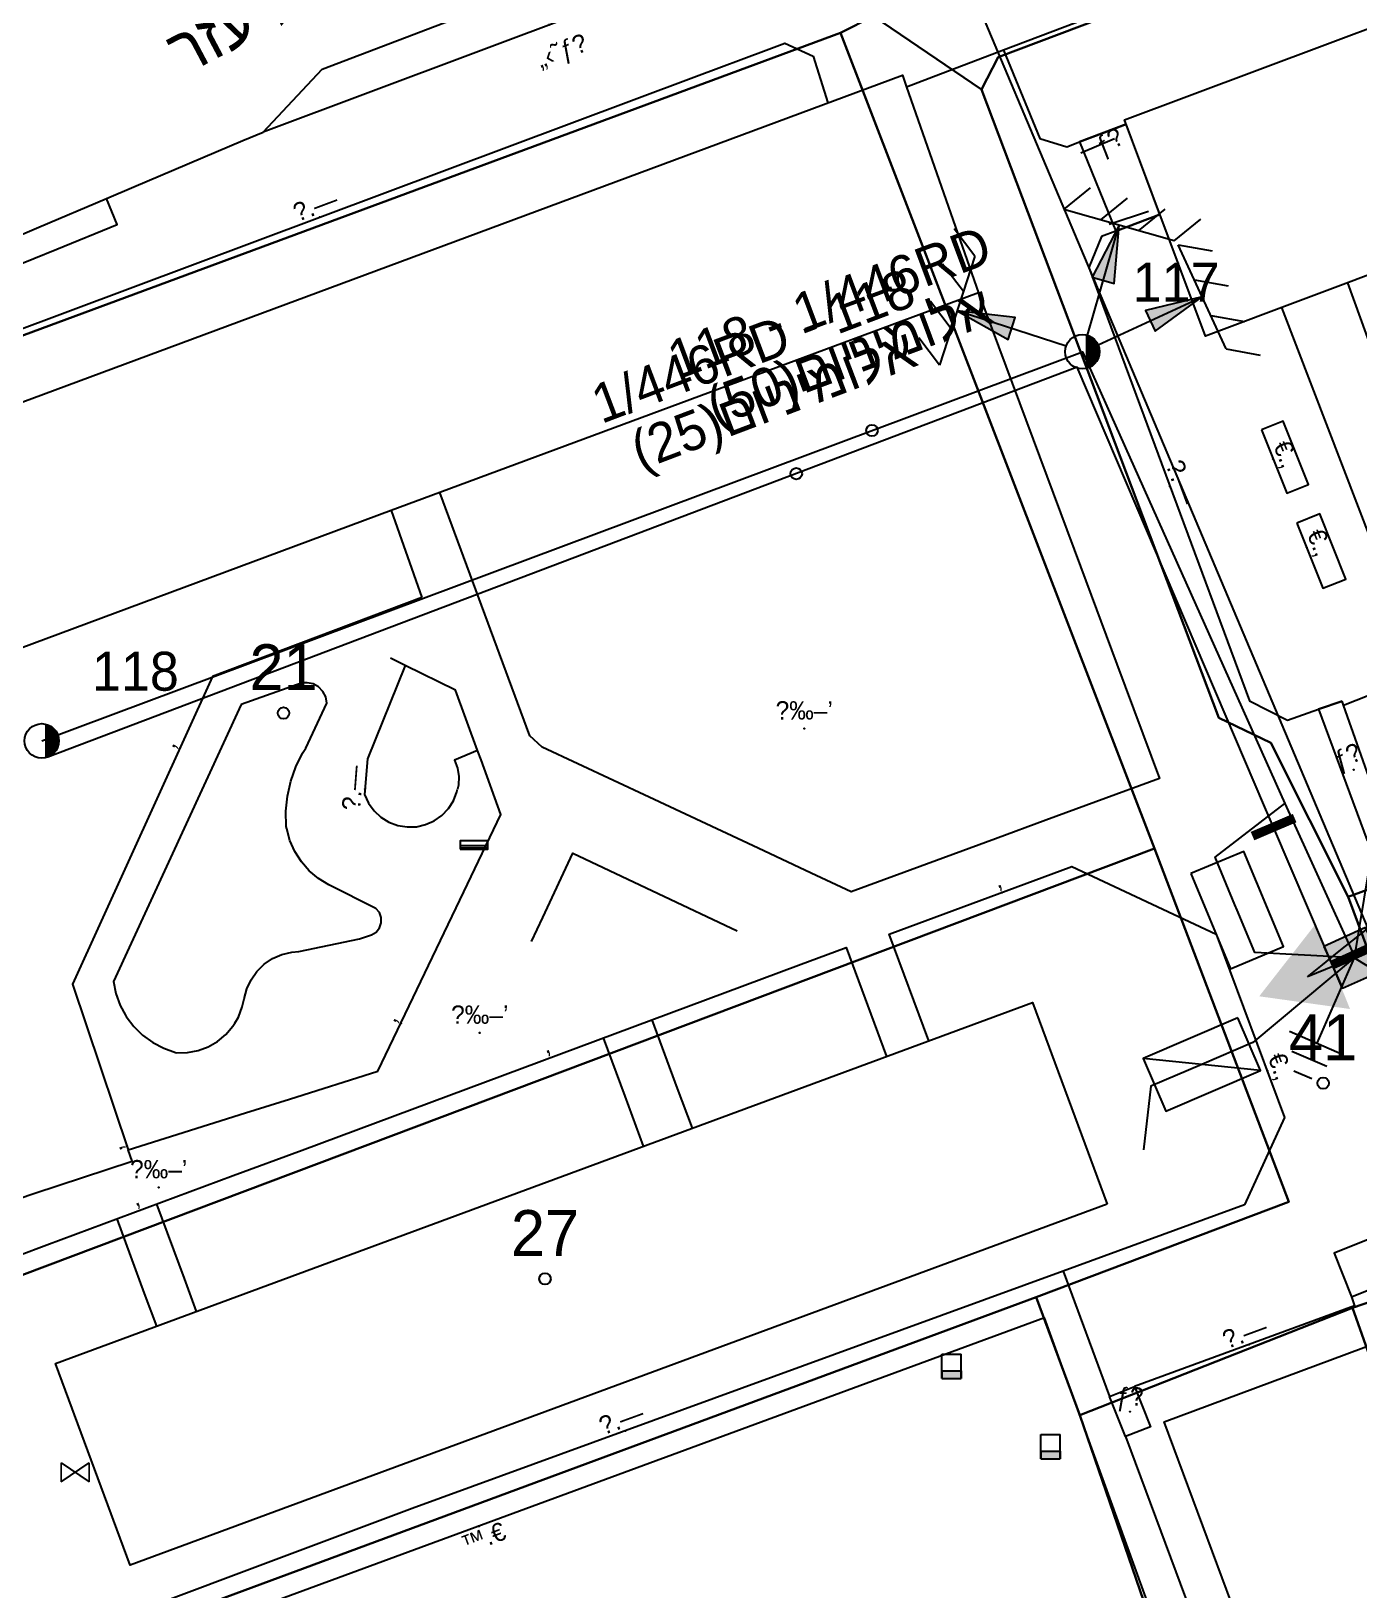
# Model space of a CAD drawing. Header units: metres. Extents: x 218299 to 220222, y 572714 to 574340.
# Drawn here: x 219774.3 to 219832.2, y 573907.8 to 573975.7 of the extents above; entities that cross this region are included whole.
import ezdxf
from ezdxf.enums import TextEntityAlignment as Align

# ---------------------------------------------------------------- set-up
doc = ezdxf.new("R2010")
doc.units = ezdxf.units.M
doc.header["$MEASUREMENT"] = 0
for name, color, linetype in [('1602', 44, 'Continuous'), ('1603', 44, 'Continuous'), ('6011', 10, 'Continuous'), ('6021', 110, 'Continuous'), ('6031', 254, 'Continuous'), ('6201', 7, 'Continuous'), ('6311', 7, 'Continuous'), ('6370', 7, 'Continuous'), ('6501', 7, 'Continuous'), ('6503', 7, 'Continuous'), ('6512', 7, 'Continuous'), ('6515', 7, 'Continuous'), ('65231', 1, 'Continuous'), ('6543', 7, 'Continuous'), ('6561', 7, 'Continuous'), ('6593', 7, 'Continuous'), ('6901', 3, 'Continuous'), ('A_POINTS', 2, 'Continuous'), ('I_OTHER', 7, 'Continuous'), ('M2200', 253, 'Continuous'), ('M2401', 7, 'Continuous'), ('M2404', 7, 'Continuous'), ('M2407', 253, 'Continuous'), ('M2408', 253, 'Continuous'), ('M2412', 253, 'Continuous'), ('M2601', 253, 'Continuous'), ('M2602', 253, 'Continuous'), ('M2605', 253, 'Continuous'), ('M2804', 253, 'Continuous'), ('M4609', 253, 'Continuous'), ('M5202', 253, 'Continuous'), ('M5235', 253, 'Continuous')]:
    doc.layers.add(name, color=color, linetype=linetype)
doc.styles.add('HEBTXT', font='HEBTXT')
doc.styles.add('MAVAT_HEBTXT', font='HEBTXT')

# ---------------------------------------------------------------- blocks, each defined once
blk = doc.blocks.new('6901')
at = {"layer": 'A_POINTS'}
blk.add_circle((0, 0), 0.25, dxfattribs=at)
at = {"color": 0, "style": 'HEBTXT', "flags": 1}
blk.add_attdef('CODE', (-2.918, 6.399), '', height=1.7, dxfattribs=at)
at = {"color": 0, "style": 'HEBTXT'}
for tag, p in [('PATH', (0.169, 4.708)), ('HTCH', (0.169, 2.708))]:
    blk.add_attdef(tag, text='', height=1.7, dxfattribs=at).set_placement(p, align=Align.MIDDLE_CENTER)
blk = doc.blocks.new('6515')
at = {"color": 0, "const_width": 0.4}
blk.add_lwpolyline([(0, 1), (0, -1)], dxfattribs=at)
at = {"color": 0, "style": 'HEBTXT', "flags": 1}
for tag, p in [('POLE_NUM', (0.583, 1.177)), ('POLE_TYPE', (0.591, -1.226))]:
    blk.add_attdef(tag, p, '', height=1.7, dxfattribs=at)
blk = doc.blocks.new('6201')
at = {"color": 0}
blk.add_solid([(-2, 1), (2, 1), (0, 4.464)], dxfattribs=at)
at = {"color": 0, "style": 'HEBTXT'}
for tag, p, height in [('TRN_NAME', (2.777, 4.893), 3), ('POWER', (2.777, 1.493), 2)]:
    blk.add_attdef(tag, p, '', height=height, dxfattribs=at)
blk = doc.blocks.new('6503')
at = {"color": 0}
blk.add_line((-2.25, 1.25), (2.25, -1.25), dxfattribs=at)
blk.add_lwpolyline([(-2.25, -1.25), (2.25, -1.25), (2.25, 1.25), (-2.25, 1.25)], close=True, dxfattribs=at)
at = {"color": 0, "style": 'HEBTXT', "flags": 1}
blk.add_attdef('FUSE_SIZE', text='', height=1.5, dxfattribs=at).set_placement((0, 2.782), align=Align.MIDDLE_CENTER)
for tag, p in [('POLE_NUM', (-6.276, -3.363)), ('POLE_TYPE', (-6.276, -5.796))]:
    blk.add_attdef(tag, p, '', height=1.7, dxfattribs=at)
blk = doc.blocks.new('6501')
at = {"color": 0}
blk.add_lwpolyline([(-2.25, -1.25), (2.25, -1.25), (2.25, 1.25), (-2.25, 1.25)], close=True, dxfattribs=at)
at = {"color": 0, "style": 'HEBTXT', "flags": 1}
blk.add_attdef('FUSE_SIZE', text='', height=1.5, dxfattribs=at).set_placement((0, 2.714), align=Align.MIDDLE_CENTER)
for tag, p in [('POLE_NUM', (-6.276, -3.759)), ('POLE_TYPE', (-6.276, -6.491))]:
    blk.add_attdef(tag, p, '', height=1.7, dxfattribs=at)
blk = doc.blocks.new('6593')
at = {"color": 0, "const_width": 0.4}
blk.add_lwpolyline([(0, 1), (0, -1)], dxfattribs=at)
at = {"color": 0, "style": 'HEBTXT', "flags": 1}
for tag, p in [('POLE_NUM', (0.583, 1.177)), ('POLE_TYPE', (0.591, -1.226))]:
    blk.add_attdef(tag, p, '', height=1.7, dxfattribs=at)
blk = doc.blocks.new('6311')
at = {"color": 0}
for p, q in [((0.188, -0.726), (0.188, 0.726)), ((0.219, -0.717), (0.219, 0.717)), ((0.25, -0.707), (0.25, 0.707)), ((0.281, -0.695), (0.281, 0.695)), ((0.312, -0.682), (0.312, 0.682)), ((0.344, -0.667), (0.344, 0.667)), ((0.375, -0.65), (0.375, 0.65)), ((0.406, -0.63), (0.406, 0.63)), ((0.438, -0.609), (0.438, 0.609)), ((0.469, -0.585), (0.469, 0.585)), ((0.5, -0.559), (0.5, 0.559)), ((0.531, -0.529), (0.531, 0.529)), ((0.562, -0.496), (0.562, 0.496)), ((0.594, -0.458), (0.594, 0.458)), ((0.625, -0.415), (0.625, 0.415)), ((0.656, -0.363), (0.656, 0.363)), ((0.688, -0.3), (0.688, 0.3)), ((0.719, -0.214), (0.719, 0.214))]:
    blk.add_line(p, q, dxfattribs=at)
blk.add_circle((0, 0), 0.75, dxfattribs=at)
at = {"color": 0, "style": 'HEBTXT'}
blk.add_attdef('POLE_NUM', (1.75, 1.75), '', height=1.7, dxfattribs=at)
at = {"color": 0, "style": 'HEBTXT', "flags": 1}
blk.add_attdef('MAP_TYPE', (1.734, -1.264), '', height=1.7, dxfattribs=at)
blk = doc.blocks.new('6370')
at = {"color": 0}
blk.add_lwpolyline([(-1, -1), (1, -1), (1, 1), (-1, 1)], close=True, dxfattribs=at)
for points in [[(-0.991, 1.013), (1.003, 1.013), (-0.991, -1.013)], [(-0.991, -1.013), (1.003, -1.013), (1.003, 1.013)]]:
    blk.add_solid(points, dxfattribs=at)
at = {"color": 0, "style": 'HEBTXT'}
blk.add_attdef('POLE_NUM', (2.033, 2.706), '', height=2, dxfattribs=at)
at = {"color": 0, "style": 'HEBTXT', "flags": 1}
blk.add_attdef('MAP_TYPE', (2.063, -0.224), '', height=2, dxfattribs=at)
blk = doc.blocks.new('6543')
at = {"color": 0}
for p, q in [((5.75, 2.486), (6.979, 1.626)), ((5.75, 0.813), (6.979, -0.048)), ((5.75, -0.901), (6.979, -1.761)), ((5.75, -2.514), (6.979, -3.374))]:
    blk.add_line(p, q, dxfattribs=at)
for points in [[(5.75, -2.514), (5.75, 2.486)], [(0.75, -0.014), (5.75, -0.014), (3.25, 0.486), (3.25, -0.514), (5.75, -0.014)]]:
    blk.add_lwpolyline(points, dxfattribs=at)
blk.add_solid([(3.25, -0.514), (3.25, 0.486), (5.75, -0.014)], dxfattribs=at)
blk = doc.blocks.new('6561')
at = {"color": 0}
blk.add_line((0, 0), (-1.62, -3.72), dxfattribs=at)
at = {"color": 0, "flags": 128}
for points in [[(-2.812, -3.202), (-0.519, -4.199)], [(-2.718, -4.061), (-1.185, -4.727)], [(-2.624, -4.919), (-1.851, -5.255)]]:
    blk.add_lwpolyline(points, dxfattribs=at)
at = {"color": 0, "style": 'HEBTXT'}
for tag, p in [('TYPE', (1.691, -1.644)), ('DESC', (1.691, -4.209))]:
    blk.add_attdef(tag, p, '', height=1.5, dxfattribs=at)
blk = doc.blocks.new('1603')
at = {"layer": 'A_POINTS'}
blk.add_circle((0, 0), 0.25, dxfattribs=at)
at = {"color": 0, "style": 'HEBTXT'}
blk.add_attdef('PARCEL_NUM', text='', height=2, dxfattribs=at).set_placement((0, 1), align=Align.CENTER)
at = {"color": 0, "style": 'HEBTXT', "flags": 1}
blk.add_attdef('LOT_NUM', text='', height=2, dxfattribs=at).set_placement((0, -2.5), align=Align.CENTER)
blk = doc.blocks.new('M2804')
blk.add_circle((0, 0), 0.025)
at = {"style": 'MAVAT_HEBTXT'}
blk.add_attdef('NAME', text='', height=0.8, dxfattribs=at).set_placement((0, 1.59), align=Align.MIDDLE)
blk = doc.blocks.new('M5202')
blk.add_lwpolyline([(-2, -0.53), (2, -0.53), (2, 0.67), (-2, 0.67)], close=True)
for points in [[(-2, 0), (2, 0)], [(-2, -0.33), (2, -0.33)]]:
    blk.add_lwpolyline(points)
at = {"style": 'MAVAT_HEBTXT', "flags": 1}
for tag, p in [('MARK', (0, 1.92)), ('HEIGHT', (0, -1.78)), ('NAME', (0, -4.35))]:
    blk.add_attdef(tag, text='', height=0.8, dxfattribs=at).set_placement(p, align=Align.MIDDLE)
blk = doc.blocks.new('M2404')
blk.add_circle((0, 0), 0.025)
at = {"style": 'MAVAT_HEBTXT'}
blk.add_attdef('NAME', text='', height=0.8, dxfattribs=at).set_placement((0, 1.59), align=Align.MIDDLE)
blk = doc.blocks.new('M2408')
blk.add_circle((0, 0), 0.025)
at = {"style": 'MAVAT_HEBTXT'}
blk.add_attdef('NAME', text='', height=0.8, dxfattribs=at).set_placement((0, 1.59), align=Align.MIDDLE)
blk = doc.blocks.new('M2412')
blk.add_circle((0, 0), 0.025)
at = {"style": 'MAVAT_HEBTXT'}
blk.add_attdef('NAME', text='', height=0.8, dxfattribs=at).set_placement((0, 1.59), align=Align.MIDDLE)
blk = doc.blocks.new('M2601')
blk.add_circle((0, 0), 0.025)
at = {"style": 'MAVAT_HEBTXT'}
blk.add_attdef('NAME', text='', height=0.8, dxfattribs=at).set_placement((0, 1.59), align=Align.MIDDLE)
blk = doc.blocks.new('M2602')
blk.add_circle((0, 0), 0.025)
at = {"style": 'MAVAT_HEBTXT'}
blk.add_attdef('NAME', text='', height=0.8, dxfattribs=at).set_placement((0, 1.59), align=Align.MIDDLE)
blk = doc.blocks.new('M2605')
blk.add_circle((0, 0), 0.025)
at = {"style": 'MAVAT_HEBTXT'}
blk.add_attdef('NAME', text='', height=0.8, dxfattribs=at).set_placement((0, 1.59), align=Align.MIDDLE)
blk = doc.blocks.new('*U89')
at = {"linetype": 'Continuous'}
for p, q in [((-0.85, 0), (-0.85, -0.66)), ((0.85, 0), (0.85, -0.66))]:
    blk.add_line(p, q, dxfattribs=at)
blk.add_solid([(-0.85, 0), (-0.85, -0.66), (0.85, -0.66)], dxfattribs=at)
at = {"linetype": 'Continuous', "extrusion": (0, 0, -1)}
blk.add_solid([(0.85, 0), (-0.85, 0), (-0.85, -0.66)], dxfattribs=at)
blk = doc.blocks.new('M5235')
for points in [[(-0.85, 1.47), (0.85, 1.47)], [(-0.85, -0.66), (-0.85, 1.47)], [(0.85, -0.66), (0.85, 1.47)], [(-0.85, 0), (0.85, 0)], [(-0.85, -0.66), (0.85, -0.66)]]:
    blk.add_lwpolyline(points)
at = {"linetype": 'Continuous'}
blk.add_blockref('*U89', (0, 0), dxfattribs=at)
at = {"style": 'MAVAT_HEBTXT', "flags": 1}
for tag, p in [('MARK', (0, 2.72)), ('HEIGHT', (0, -1.92)), ('NAME', (0, -4.48))]:
    blk.add_attdef(tag, text='', height=0.8, dxfattribs=at).set_placement(p, align=Align.MIDDLE)
blk = doc.blocks.new('M4609')
at = {"const_width": 0.134}
for points in [[(-1.22, -0.84), (-1.22, 0.84)], [(1.22, -0.84), (1.22, 0.84)]]:
    blk.add_lwpolyline(points, dxfattribs=at)
for points in [[(-1.22, -0.84), (1.22, 0.84)], [(-1.22, 0.84), (1.22, -0.84)]]:
    blk.add_lwpolyline(points)
at = {"style": 'MAVAT_HEBTXT', "flags": 1}
for tag, p in [('MARK', (0, 2.8)), ('HEIGHT', (0, -2.8)), ('NAME', (0, -5.37)), ('DIAMETER', (0, -7.94))]:
    blk.add_attdef(tag, text='', height=0.8, dxfattribs=at).set_placement(p, align=Align.MIDDLE)
blk = doc.blocks.new('111')
at = {"layer": 'M2200'}
for points in [[(219849.002, 573971.26, 610.152), (219846.423, 573970.292, 610.152), (219842.904, 573968.971, 610.152), (219825.511, 573962.442, 610.152), (219821.97, 573971.876, 610.152), (219842.409, 573979.548, 610.152), (219845.461, 573980.694, 610.152), (219845.609, 573980.299, 610.152), (219849.002, 573971.26, 610.152)], [(219815.604, 573964.338, 609.177), (219815.604, 573964.338, 609.177), (219792.106, 573955.615, 609.215), (219789.99, 573954.83, 609.218), (219768.906, 573947.004, 609.252), (219765.373, 573956.406, 609.252), (219812.286, 573973.826, 609.252), (219812.468, 573973.305, 609.248)], [(219821.213, 573924.58, 610.077), (219778.598, 573908.828, 610.077), (219775.347, 573917.622, 610.077), (219817.962, 573933.375, 610.002)], [(219842.792, 573894.179, 608.427), (219819.447, 573885.516, 608.427), (219815.064, 573883.889, 608.427), (219815.064, 573883.889, 608.427), (219782.868, 573871.941, 608.427), (219781.048, 573876.845, 608.465), (219779.262, 573881.655, 608.501), (219779.262, 573881.655, 608.501), (219779.216, 573881.778, 608.502), (219779.216, 573881.778, 608.502), (219779.216, 573881.778, 608.502), (219788.695, 573885.297, 608.502), (219791.455, 573886.321, 608.502), (219829.184, 573900.328, 608.502), (219823.706, 573915.083, 608.54), (219833.672, 573918.782, 608.54)]]:
    blk.add_polyline3d(points, close=True, dxfattribs=at)
at = {"layer": 'M2401'}
for points in [[(219824.604, 573902.719, 598.852), (219818.481, 573919.612, 598.852), (219775.328, 573903.724, 598.852)], [(219772.578, 573966.326, 598.852), (219774.623, 573967.194, 598.852), (219777.57, 573968.445, 598.852), (219778.765, 573968.952, 598.852), (219783.521, 573970.97, 598.852), (219784.409, 573971.346, 598.852), (219786.984, 573974.086, 598.852), (219798.788, 573978.594, 598.852), (219802.41, 573979.977, 598.852), (219806.722, 573981.623, 598.852), (219806.984, 573981.719, 598.852), (219808.291, 573982.194, 598.852), (219809.174, 573982.515, 598.852), (219813.31, 573984.175, 598.852), (219815.583, 573985.121, 598.852), (219835.784, 573993.536, 598.852), (219838.483, 573995.225, 598.852)]]:
    blk.add_polyline3d(points, dxfattribs=at)
at = {"layer": 'M2404'}
for points in [[(219824.604, 573902.719, 598.852), (219818.481, 573919.612, 598.852), (219775.328, 573903.724, 598.852)], [(219772.578, 573966.326, 598.852), (219774.623, 573967.194, 598.852), (219777.57, 573968.445, 598.852), (219778.765, 573968.952, 598.852), (219783.521, 573970.97, 598.852), (219784.409, 573971.346, 598.852), (219786.984, 573974.086, 598.852), (219798.788, 573978.594, 598.852), (219802.41, 573979.977, 598.852), (219806.722, 573981.623, 598.852), (219806.984, 573981.719, 598.852), (219808.291, 573982.194, 598.852), (219809.174, 573982.515, 598.852), (219813.31, 573984.175, 598.852), (219815.583, 573985.121, 598.852), (219835.784, 573993.536, 598.852), (219838.483, 573995.225, 598.852)]]:
    blk.add_polyline3d(points, dxfattribs=at)
at = {"layer": 'M2407'}
for points in [[(219831.702, 573964.766, 598.853), (219833.85, 573958.814, 598.826), (219834.639, 573959.105, 598.833)], [(219815.604, 573964.338, 598.03), (219820.058, 573952.396, 598.03)], [(219831.531, 573946.346, 598.63), (219832.635, 573946.775, 598.63), (219834.128, 573949.909, 598.855), (219828.839, 573963.692, 598.855)], [(219801.249, 573942.328, 597.88), (219796.569, 573944.518, 597.88), (219796.036, 573945.005, 597.88), (219792.106, 573955.615, 597.955)], [(219789.99, 573954.83, 597.955), (219791.324, 573951.039, 597.955)], [(219820.058, 573952.396, 598.03), (219821.648, 573948.135, 598.03)], [(219821.648, 573948.135, 598.03), (219823.509, 573943.145, 598.03), (219820.723, 573942.123, 597.999)], [(219783.164, 573932.464, 597.805), (219783.327, 573932.74, 597.805), (219783.496, 573933.179, 597.805), (219783.574, 573933.537, 597.805), (219783.687, 573933.966, 597.837), (219783.876, 573934.368, 597.863), (219784.133, 573934.73, 597.883), (219784.452, 573935.041, 597.896), (219784.82, 573935.29, 597.902), (219785.227, 573935.47, 597.9), (219785.659, 573935.574, 597.89), (219785.956, 573935.6, 597.88), (219788.609, 573936.149, 597.805), (219789.135, 573936.32, 597.805), (219789.333, 573936.444, 597.791), (219789.478, 573936.627, 597.788), (219789.555, 573936.847, 597.797), (219789.553, 573937.08, 597.817), (219789.475, 573937.298, 597.846), (219789.327, 573937.476, 597.88), (219789.326, 573937.477, 597.88), (219787.272, 573938.504, 597.955), (219786.822, 573938.779, 597.949), (219786.418, 573939.119, 597.95), (219786.071, 573939.516, 597.958), (219785.786, 573939.96, 597.974), (219785.572, 573940.441, 597.995), (219785.434, 573940.95, 598.023), (219785.415, 573941.057, 598.03), (219785.399, 573941.72, 598.03), (219785.464, 573942.379, 598.03), (219785.608, 573943.026, 598.03), (219785.828, 573943.65, 598.03), (219786.122, 573944.244, 598.03), (219786.261, 573944.472, 598.03), (219787.189, 573946.437, 598.03), (219787.139, 573946.703, 598.03), (219787.014, 573946.944, 598.03), (219786.824, 573947.137, 598.03), (219786.587, 573947.268, 598.03), (219786.321, 573947.324, 598.03), (219786.107, 573947.312, 598.03), (219783.446, 573946.379, 598.105)], [(219783.446, 573946.379, 598.105), (219777.871, 573934.292, 597.805), (219777.982, 573933.759, 597.805), (219778.171, 573933.247, 597.805), (219778.406, 573932.815, 597.805)], [(219793.757, 573944.364, 598.105), (219792.754, 573943.947, 598.105), (219792.888, 573943.596, 598.105), (219792.946, 573943.225, 598.105), (219792.924, 573942.85, 598.105), (219792.887, 573942.682, 598.105)], [(219805.99, 573940.108, 597.88), (219801.249, 573942.328, 597.88)], [(219820.723, 573942.123, 597.999), (219818.543, 573941.323, 597.975)], [(219818.543, 573941.323, 597.975), (219816.349, 573940.519, 597.95)], [(219808.311, 573939.021, 597.88), (219805.99, 573940.108, 597.88)], [(219816.349, 573940.519, 597.95), (219810.049, 573938.207, 597.88), (219808.311, 573939.021, 597.88)], [(219778.406, 573932.815, 597.805), (219778.432, 573932.768, 597.805), (219778.76, 573932.333, 597.805), (219779.148, 573931.951, 597.805), (219779.588, 573931.629, 597.805), (219780.071, 573931.375, 597.805), (219780.585, 573931.194, 597.805), (219780.639, 573931.18, 597.805), (219781.109, 573931.188, 597.805), (219781.572, 573931.275, 597.805), (219782.013, 573931.439, 597.805), (219782.42, 573931.675, 597.805), (219782.782, 573931.977, 597.805), (219783.087, 573932.335, 597.805), (219783.164, 573932.464, 597.805)], [(219801.364, 573932.617, 597.684), (219802.47, 573929.624, 597.684)], [(219800.191, 573929.292, 597.684), (219799.252, 573931.831, 597.684)], [(219800.999, 573927.105, 597.684), (219800.191, 573929.292, 597.684)], [(219802.47, 573929.624, 597.684), (219803.113, 573927.886, 597.684)], [(219780.977, 573921.329, 597.684), (219779.774, 573924.582, 597.684)], [(219778.021, 573923.929, 597.684), (219779.221, 573920.68, 597.684)], [(219781.505, 573919.899, 597.684), (219780.977, 573921.329, 597.684)], [(219779.221, 573920.68, 597.684), (219779.75, 573919.25, 597.684)]]:
    blk.add_polyline3d(points, dxfattribs=at)
at = {"layer": 'M2408'}
for points in [[(219806.984, 573981.719, 597.674), (219807.657, 573980.063, 597.674), (219784.409, 573971.346, 597.674)], [(219816.705, 573974.917, 597.757), (219813.461, 573973.683, 597.757), (219812.468, 573973.305, 597.757)], [(219757.029, 573959.729, 595.799), (219757.362, 573958.95, 595.799), (219774.401, 573965.834, 595.799), (219775.403, 573966.239, 595.799), (219778.041, 573967.305, 595.799), (219777.57, 573968.445, 595.799)], [(219773.172, 573924.625, 597.58), (219774.406, 573925.034, 597.58), (219778.691, 573926.453, 597.58), (219778.521, 573926.947, 597.58)], [(219819.302, 573921.656, 598.255), (219821.326, 573916.183, 598.255)]]:
    blk.add_polyline3d(points, dxfattribs=at)
at = {"layer": 'M2412'}
for points in [[(219821.599, 573967.02, 598.03), (219823.522, 573967.742, 598.78), (219822.042, 573971.683, 598.78), (219820.014, 573970.911, 598.03)], [(219831.47, 573946.521, 598.63), (219830.444, 573946.162, 598.105), (219832.56, 573940.446, 598.105), (219833.484, 573940.785, 598.63), (219831.531, 573946.346, 598.63)], [(219831.876, 573920.535, 599.305), (219831.876, 573920.535, 599.305), (219838.528, 573923.199, 599.38), (219838.528, 573923.199, 599.38), (219837.768, 573925.099, 598.48), (219837.768, 573925.099, 598.48), (219831.115, 573922.434, 598.48)], [(219822.018, 573914.433, 599.23), (219821.326, 573916.183, 598.33), (219822.416, 573916.614, 598.33), (219822.416, 573916.614, 598.33), (219823.108, 573914.864, 599.23), (219822.018, 573914.433, 599.23)]]:
    blk.add_polyline3d(points, close=True, dxfattribs=at)
at = {"layer": 'M2601'}
for points in [[(219821.535, 573971.053, 599.68), (219820.068, 573970.431, 598.93)], [(219823.021, 573967.872, 599.68), (219821.307, 573967.317, 598.93)], [(219791.324, 573951.039, 599.53), (219782.191, 573947.591, 599.53), (219776.085, 573934.177, 599.23), (219776.7, 573932.35, 599.23)], [(219793.909, 573943.952, 599.005), (219793.757, 573944.364, 599.005), (219792.789, 573946.992, 599.005), (219790.598, 573948.075, 599.005), (219789.955, 573948.393, 599.005)], [(219793.157, 573938.206, 598.982), (219794.771, 573941.578, 599.005), (219793.909, 573943.952, 599.005)], [(219813.437, 573931.702, 598.555), (219811.717, 573936.355, 598.555), (219819.681, 573939.299, 598.555), (219825.978, 573936.358, 598.855)], [(219785.556, 573929.159, 599.036), (219789.406, 573930.37, 598.93), (219793.157, 573938.206, 598.982)], [(219807.758, 573934.997, 598.534), (219809.834, 573935.769, 598.555), (219811.601, 573931.023, 598.555)], [(219786.106, 573926.938, 598.315), (219807.758, 573934.997, 598.534)], [(219776.7, 573932.35, 599.23), (219778.521, 573926.947, 599.23), (219778.521, 573926.947, 599.23), (219778.521, 573926.947, 599.23), (219783.641, 573928.557, 599.089)], [(219783.641, 573928.557, 599.089), (219785.556, 573929.159, 599.036)], [(219783.103, 573925.82, 598.285), (219786.106, 573926.938, 598.315)], [(219774.971, 573922.794, 598.203), (219783.103, 573925.82, 598.285)], [(219771.242, 573921.406, 598.165), (219774.971, 573922.794, 598.203)]]:
    blk.add_polyline3d(points, dxfattribs=at)
at = {"layer": 'M2602'}
for points in [[(219808.4, 573974.65, 598.105), (219809.04, 573972.621, 598.105)], [(219827.945, 573958.353, 599.38), (219829.052, 573955.586, 599.38), (219830.007, 573955.968, 599.38), (219828.9, 573958.735, 599.38), (219827.945, 573958.353, 599.38)], [(219829.498, 573954.288, 599.38), (219830.627, 573951.445, 599.38), (219831.629, 573951.847, 599.38), (219830.5, 573954.69, 599.38), (219829.498, 573954.288, 599.38)], [(219796.607, 573937.084, 598.18), (219797.92, 573939.891, 598.18), (219801.629, 573938.133, 598.18)], [(219801.629, 573938.133, 598.18), (219805.076, 573936.5, 598.18)], [(219796.117, 573936.035, 598.18), (219796.607, 573937.084, 598.18)], [(219825.978, 573936.358, 598.855), (219828.959, 573928.358, 598.855), (219827.208, 573924.542, 598.855), (219827.208, 573924.542, 598.855)]]:
    blk.add_polyline3d(points, dxfattribs=at)
at = {"layer": 'M2605'}
for points in [[(219824.656, 573977.938, 598.731), (219816.705, 573974.917, 598.78), (219816.705, 573974.917, 598.78), (219818.277, 573971.061, 598.78), (219819.462, 573970.701, 598.78), (219820.014, 573970.911, 598.78), (219821.455, 573971.459, 598.78)], [(219803.304, 573973.778, 597.742), (219806.348, 573974.918, 597.732)], [(219806.348, 573974.918, 597.732), (219807.158, 573975.22, 597.73), (219808.4, 573974.65, 597.73)], [(219770.435, 573961.477, 597.841), (219803.304, 573973.778, 597.742)], [(219821.455, 573971.459, 598.78), (219822.042, 573971.683, 598.78)], [(219823.522, 573967.742, 598.858), (219823.522, 573967.742, 598.858), (219821.599, 573967.02, 598.912), (219820.972, 573966.784, 598.93), (219820.423, 573965.442, 598.93), (219827.424, 573946.539, 598.93), (219829.086, 573945.687, 598.78), (219830.444, 573946.162, 598.694), (219831.47, 573946.521, 598.63)], [(219790.598, 573948.075, 598.105), (219788.954, 573944.007, 598.105), (219788.832, 573942.445, 598.105), (219789.003, 573942.072, 598.105), (219789.243, 573941.739, 598.105), (219789.543, 573941.459, 598.105), (219789.892, 573941.242, 598.105), (219790.275, 573941.097, 598.105), (219790.68, 573941.029, 598.105), (219791.09, 573941.041, 598.105), (219791.49, 573941.131, 598.105), (219791.866, 573941.298, 598.105), (219792.201, 573941.534, 598.105), (219792.485, 573941.83, 598.105), (219792.706, 573942.176, 598.105), (219792.856, 573942.558, 598.105), (219792.887, 573942.682, 598.105)], [(219827.208, 573924.542, 598.255), (219819.302, 573921.656, 598.255), (219810.564, 573918.466, 598.255), (219790.907, 573911.302, 597.955), (219773.271, 573904.689, 597.672)], [(219831.876, 573920.535, 599.23), (219832.01, 573920.144, 599.23), (219822.416, 573916.614, 599.23)], [(219822.416, 573916.614, 599.23), (219823.108, 573914.864, 599.23), (219822.018, 573914.433, 599.23), (219826.597, 573902.125, 599.08), (219778.247, 573884.389, 599.154)]]:
    blk.add_polyline3d(points, dxfattribs=at)
at = {"layer": 'M2404'}
ref = blk.add_blockref('M2404', (219793.812, 573910.529), dxfattribs=dict(at, xscale=0.5, yscale=0.5, zscale=0.5))
ref.add_attrib('NAME', '™.€', dxfattribs={"layer": '0', "height": 0.8, "rotation": 20.65493, "style": 'MAVAT_HEBTXT'}).set_placement((219794.006, 573910.015), align=Align.MIDDLE)
at = {"layer": 'M2408'}
ref = blk.add_blockref('M2408', (219796.869, 573976.018), dxfattribs=dict(at, xscale=0.5, yscale=0.5, zscale=0.5))
ref.add_attrib('NAME', '„‹˜ƒ\x8e', dxfattribs={"layer": '0', "height": 0.8, "rotation": 20.55368, "style": 'MAVAT_HEBTXT'}).set_placement((219797.462, 573974.801), align=Align.MIDDLE)
at = {"layer": 'M2412'}
ref = blk.add_blockref('M2412', (219821.084, 573971.318), dxfattribs=dict(at, xscale=0.5, yscale=0.5, zscale=0.5))
ref.add_attrib('NAME', 'ƒ\x8e', dxfattribs={"layer": '0', "height": 0.8, "rotation": 31.37189, "style": 'MAVAT_HEBTXT'}).set_placement((219821.37, 573970.848), align=Align.MIDDLE)
ref = blk.add_blockref('M2412', (219831.972, 573943.526), dxfattribs=dict(at, xscale=0.4999999999999999, yscale=0.4999999999999999, zscale=0.4999999999999999, rotation=25.2651460118846))
ref.add_attrib('NAME', 'ƒ\x8e', dxfattribs={"layer": '0', "height": 0.8, "rotation": 25.26515, "style": 'MAVAT_HEBTXT'}).set_placement((219831.738, 573944.023), align=Align.MIDDLE)
ref = blk.add_blockref('M2412', (219822.217, 573915.523), dxfattribs=dict(at, xscale=0.5, yscale=0.5, zscale=0.5))
ref.add_attrib('NAME', 'ƒ\x8e', dxfattribs={"layer": '0', "height": 0.8, "style": 'MAVAT_HEBTXT'}).set_placement((219822.217, 573916.073), align=Align.MIDDLE)
at = {"layer": 'M2601'}
ref = blk.add_blockref('M2601', (219780.76, 573944.448), dxfattribs=dict(at, xscale=0.5, yscale=0.5, zscale=0.5))
ref.add_attrib('NAME', '‚', dxfattribs={"layer": '0', "height": 0.8, "rotation": 65.5245, "style": 'MAVAT_HEBTXT'}).set_placement((219780.26, 573944.676), align=Align.MIDDLE)
ref = blk.add_blockref('M2601', (219816.635, 573938.173), dxfattribs=dict(at, xscale=0.5, yscale=0.5, zscale=0.5))
ref.add_attrib('NAME', '‚', dxfattribs={"layer": '0', "height": 0.8, "rotation": 20.28658, "style": 'MAVAT_HEBTXT'}).set_placement((219816.444, 573938.689), align=Align.MIDDLE)
ref = blk.add_blockref('M2601', (219790.41, 573932.467), dxfattribs=dict(at, xscale=0.5, yscale=0.5, zscale=0.5))
ref.add_attrib('NAME', '‚', dxfattribs={"layer": '0', "height": 0.8, "rotation": 64.42291, "style": 'MAVAT_HEBTXT'}).set_placement((219789.914, 573932.705), align=Align.MIDDLE)
ref = blk.add_blockref('M2601', (219796.932, 573930.967), dxfattribs=dict(at, xscale=0.5, yscale=0.5, zscale=0.5))
ref.add_attrib('NAME', '‚', dxfattribs={"layer": '0', "height": 0.8, "rotation": 20.41433, "style": 'MAVAT_HEBTXT'}).set_placement((219796.74, 573931.483), align=Align.MIDDLE)
ref = blk.add_blockref('M2601', (219778.468, 573927.104), dxfattribs=dict(at, xscale=0.5, yscale=0.5, zscale=0.5))
ref.add_attrib('NAME', '‚', dxfattribs={"layer": '0', "height": 0.8, "rotation": 108.62125, "style": 'MAVAT_HEBTXT'}).set_placement((219777.946, 573926.929), align=Align.MIDDLE)
ref = blk.add_blockref('M2601', (219779.037, 573924.307), dxfattribs=dict(at, xscale=0.5, yscale=0.5, zscale=0.5))
ref.add_attrib('NAME', '‚', dxfattribs={"layer": '0', "height": 0.8, "rotation": 20.41433, "style": 'MAVAT_HEBTXT'}).set_placement((219778.845, 573924.823), align=Align.MIDDLE)
at = {"layer": 'M2602'}
ref = blk.add_blockref('M2602', (219828.454, 573957.082), dxfattribs=dict(at, xscale=0.5, yscale=0.5, zscale=0.5))
ref.add_attrib('NAME', '€.‚', dxfattribs={"layer": '0', "height": 0.8, "rotation": 291.8071, "style": 'MAVAT_HEBTXT'}).set_placement((219828.964, 573957.286), align=Align.MIDDLE)
ref = blk.add_blockref('M2602', (219829.92, 573953.227), dxfattribs=dict(at, xscale=0.5, yscale=0.5, zscale=0.5))
ref.add_attrib('NAME', '€.‚', dxfattribs={"layer": '0', "height": 0.8, "rotation": 291.66221, "style": 'MAVAT_HEBTXT'}).set_placement((219830.431, 573953.43), align=Align.MIDDLE)
ref = blk.add_blockref('M2602', (219828.202, 573930.391), dxfattribs=dict(at, xscale=0.5, yscale=0.5, zscale=0.5))
ref.add_attrib('NAME', '€.‚', dxfattribs={"layer": '0', "height": 0.8, "rotation": 290.43403, "style": 'MAVAT_HEBTXT'}).set_placement((219828.717, 573930.583), align=Align.MIDDLE)
at = {"layer": 'M2605'}
ref = blk.add_blockref('M2605', (219786.87, 573967.628), dxfattribs=dict(at, xscale=0.5, yscale=0.5, zscale=0.5))
ref.add_attrib('NAME', '\x9a.—', dxfattribs={"layer": '0', "height": 0.8, "rotation": 20.51799, "style": 'MAVAT_HEBTXT'}).set_placement((219786.677, 573968.143), align=Align.MIDDLE)
ref = blk.add_blockref('M2605', (219823.963, 573955.883), dxfattribs=dict(at, xscale=0.5, yscale=0.5, zscale=0.5))
ref.add_attrib('NAME', '\x9a.—', dxfattribs={"layer": '0', "height": 0.8, "rotation": 290.32195, "style": 'MAVAT_HEBTXT'}).set_placement((219824.479, 573956.074), align=Align.MIDDLE)
ref = blk.add_blockref('M2605', (219788.851, 573942.69), dxfattribs=dict(at, xscale=0.5, yscale=0.5, zscale=0.5))
ref.add_attrib('NAME', '\x9a.—', dxfattribs={"layer": '0', "height": 0.8, "rotation": 85.5384, "style": 'MAVAT_HEBTXT'}).set_placement((219788.303, 573942.733), align=Align.MIDDLE)
ref = blk.add_blockref('M2605', (219827.407, 573918.45), dxfattribs=dict(at, xscale=0.5, yscale=0.5, zscale=0.5))
ref.add_attrib('NAME', '\x9a.—', dxfattribs={"layer": '0', "height": 0.8, "rotation": 20.20056, "style": 'MAVAT_HEBTXT'}).set_placement((219827.217, 573918.967), align=Align.MIDDLE)
ref = blk.add_blockref('M2605', (219800.21, 573914.692), dxfattribs=dict(at, xscale=0.5, yscale=0.5, zscale=0.5))
ref.add_attrib('NAME', '\x9a.—', dxfattribs={"layer": '0', "height": 0.8, "rotation": 20.0231, "style": 'MAVAT_HEBTXT'}).set_placement((219800.022, 573915.209), align=Align.MIDDLE)
at = {"layer": 'M2804'}
ref = blk.add_blockref('M2804', (219808.007, 573945.323, 608.356), dxfattribs=dict(at, xscale=0.5, yscale=0.5, zscale=0.5))
ref.add_attrib('NAME', '\x8d‰–’', dxfattribs={"layer": '0', "height": 0.8, "style": 'MAVAT_HEBTXT'}).set_placement((219808.007, 573946.119, 608.356), align=Align.MIDDLE)
ref = blk.add_blockref('M2804', (219793.853, 573932.049, 611.356), dxfattribs=dict(at, xscale=0.5, yscale=0.5, zscale=0.5))
ref.add_attrib('NAME', '\x8d‰–’', dxfattribs={"layer": '0', "height": 0.8, "style": 'MAVAT_HEBTXT'}).set_placement((219793.853, 573932.845, 611.356), align=Align.MIDDLE)
ref = blk.add_blockref('M2804', (219779.85, 573925.307, 610.156), dxfattribs=dict(at, xscale=0.5, yscale=0.5, zscale=0.5))
ref.add_attrib('NAME', '\x8d‰–’', dxfattribs={"layer": '0', "height": 0.8, "style": 'MAVAT_HEBTXT'}).set_placement((219779.85, 573926.103, 610.156), align=Align.MIDDLE)
at = {"layer": 'M4609', "xscale": 0.5, "yscale": 0.5, "zscale": 0.5}
blk.add_blockref('M4609', (219776.207, 573912.877, 597.776), dxfattribs=at)
at = {"layer": 'M5202', "xscale": 0.3, "yscale": 0.3, "zscale": 0.3}
blk.add_blockref('M5202', (219793.6, 573940.22, 597.872), dxfattribs=at)
at = {"layer": 'M5235', "xscale": 0.5, "yscale": 0.5, "zscale": 0.5}
for p in [(219814.427, 573917.302, 598.059), (219818.751, 573913.793, 598.134)]:
    blk.add_blockref('M5235', p, dxfattribs=at)

msp = doc.modelspace()

# ---------------------------------------------------------------- linework, layer by layer
at = {"layer": '1602'}
for points in [[(219847.3003, 573980.6837), (219846.9419, 573980.5501), (219845.8228, 573980.0132), (219844.0809, 573985.036), (219816.4708, 573974.617), (219815.7339, 573973.2017), (219811.0217, 573976.3933), (219809.5886, 573975.6788), (219757.6463, 573956.4534), (219757.2136, 573954.2404), (219745.303, 573948.4853), (219736.9939, 573944.7337), (219717.735, 573936.1365), (219689.1393, 573925.2803), (219690.3964, 573922.5684), (219684.9687, 573920.4354), (219684.072, 573918.9435), (219677.1978, 573915.6445), (219670.7516, 573912.5339), (219653.851, 573904.0473)], [(219877.0533, 573931.6161), (219867.3392, 573928.1337), (219861.2465, 573919.2724), (219852.472, 573916.1625), (219841.999, 573919.152), (219840.5269, 573922.8554), (219837.6584, 573922.0293), (219831.7332, 573937.9811), (219858.3438, 573947.7778), (219845.8228, 573980.0132), (219846.9419, 573980.5501), (219847.3003, 573980.6837)], [(219887.8445, 573913.8195), (219865.942, 573905.7189), (219870.6377, 573893.5257), (219859.387, 573888.9605), (219851.6177, 573879.8791), (219817.7359, 573867.4793), (219786.9379, 573856.245), (219784.7856, 573855.566), (219779.5967, 573870.234), (219841.2839, 573893.6159), (219831.9162, 573920.0601), (219837.6584, 573922.0293), (219840.5269, 573922.8554), (219841.999, 573919.152), (219852.472, 573916.1625), (219861.2465, 573919.2724), (219867.3392, 573928.1337), (219877.0533, 573931.6161)]]:
    msp.add_lwpolyline(points, dxfattribs=at)
for points in [[(219828.3535, 573944.6951), (219826.0852, 573945.7923), (219815.7339, 573973.2017), (219816.4708, 573974.617), (219844.0809, 573985.036), (219845.8228, 573980.0132), (219858.3438, 573947.7778), (219831.7332, 573937.9811)], [(219829.1495, 573924.6755), (219823.2887, 573940.0865), (219809.5886, 573975.6788), (219811.0217, 573976.3933), (219815.7339, 573973.2017), (219826.0852, 573945.7923), (219828.3535, 573944.6951), (219831.7332, 573937.9811), (219837.6584, 573922.0293), (219831.9162, 573920.0601), (219820.027, 573915.3777), (219818.1245, 573920.5192)], [(219758.167, 573919.0684), (219747.5292, 573948.2065), (219758.0715, 573952.0848), (219757.2136, 573954.2404), (219757.6463, 573956.4534), (219809.5886, 573975.6788), (219823.2887, 573940.0865), (219764.2599, 573917.8596), (219763.1187, 573920.8937)], [(219818.1245, 573920.5192), (219820.027, 573915.3777), (219824.9441, 573901.0646), (219774.959, 573882.7684), (219776.2512, 573879.2557), (219766.8845, 573875.9718), (219756.7696, 573872.4256), (219743.8443, 573907.7569), (219733.6787, 573935.9864), (219730.064, 573938.0265), (219719.8319, 573934.1274), (219719.3548, 573935.4088), (219717.735, 573936.1365), (219736.9939, 573944.7337), (219745.303, 573948.4853), (219757.2136, 573954.2404), (219758.0715, 573952.0848), (219747.5292, 573948.2065), (219758.167, 573919.0684), (219763.1187, 573920.8937), (219764.2599, 573917.8596), (219769.6929, 573902.5853)], [(219818.1245, 573920.5192), (219769.6929, 573902.5853), (219764.2599, 573917.8596), (219823.2887, 573940.0865), (219829.1495, 573924.6755)], [(219776.2512, 573879.2557), (219774.959, 573882.7684), (219824.9441, 573901.0646), (219820.027, 573915.3777), (219831.9162, 573920.0601), (219841.2839, 573893.6159), (219779.5967, 573870.234)]]:
    msp.add_lwpolyline(points, close=True, dxfattribs=at)
at = {"layer": '6011', "flags": 128}
msp.add_lwpolyline([(219801.0955, 574011.2195), (219801.8732, 574009.3769), (219832.5892, 573936.6022)], dxfattribs=at)
at = {"layer": '6021'}
msp.add_lwpolyline([(219774.7486, 573944.7865), (219820.14, 573961.76), (219828.9729, 573942.0517), (219831.9729, 573935.4354)], dxfattribs=at)
at = {"layer": '6021', "flags": 128}
msp.add_lwpolyline([(219834.7333, 573951.9151), (219831.9911, 573935.3173)], dxfattribs=at)
at = {"layer": '6031'}
msp.add_lwpolyline([(219828.4778, 573941.0246), (219828.1037, 573941.9009), (219819.9127, 573961.0836), (219775.0097, 573944.069)], dxfattribs=at)
at = {"layer": '6031', "flags": 128}
msp.add_lwpolyline([(219831.4692, 573934.019), (219828.4778, 573941.0246)], dxfattribs=at)
at = {"layer": '6501'}
for points in [[(219826.8893, 573937.4042), (219826.7937, 573937.6335), (219825.9278, 573939.7102), (219828.9729, 573942.0517)], [(219831.9911, 573935.3173), (219827.6596, 573935.5567), (219826.8893, 573937.4042)], [(219831.9911, 573935.3173), (219827.5725, 573931.6264), (219825.35, 573930.6739)], [(219831.9911, 573935.3173), (219836.1937, 573932.7805), (219837.6873, 573933.4202)], [(219825.35, 573930.6739), (219823.1275, 573929.7214), (219822.81, 573926.9432)]]:
    msp.add_lwpolyline(points, dxfattribs=at)
at = {"layer": '6512'}
msp.add_line((219831.9911, 573935.3173), (219829.9516, 573934.4925), dxfattribs=at)
at = {"layer": '65231'}
msp.add_line((219829.9516, 573934.4925), (219830.611, 573935.0199), dxfattribs=at)
msp.add_lwpolyline([(219830.611, 573935.0199), (219831.2704, 573935.5474), (219832.5892, 573936.6022)], dxfattribs=at)

# ---------------------------------------------------------------- block references
msp.add_blockref('111', (0, 0))
at = {"layer": '1603'}
for p, values in [((219785.2952, 573945.9995), {'PARCEL_NUM': '21'}), ((219830.6409, 573929.8544), {'PARCEL_NUM': '41'}), ((219796.6998, 573921.3166), {'PARCEL_NUM': '27'})]:
    msp.add_blockref('1603', p, dxfattribs=at).add_auto_attribs(values)
at = {"layer": '6201', "rotation": 112.0186725199654}
msp.add_blockref('6201', (219831.9911, 573935.3173), dxfattribs=at)
at = {"layer": '6311'}
ref = msp.add_blockref('6311', (219820.14, 573961.76), dxfattribs=at)
ref.add_attrib('POLE_NUM', '117', (219822.3275, 573963.9475), dxfattribs={"layer": '0', "color": 0, "height": 1.7, "style": 'HEBTXT'})
ref = msp.add_blockref('6311', (219774.7486, 573944.7865), dxfattribs=at)
ref.add_attrib('POLE_NUM', '118', (219776.9361, 573946.974), dxfattribs={"layer": '0', "color": 0, "height": 1.7, "style": 'HEBTXT'})
at = {"layer": '6370'}
ref = msp.add_blockref('6370', (219831.9911, 573935.3173), dxfattribs=dict(at, rotation=294.2299999999092))
ref.add_attrib('POLE_NUM', '1/446RD', (219836.119, 573934.3883), dxfattribs={"layer": '0', "color": 0, "height": 2, "rotation": 294.23, "style": 'HEBTXT'})
at = {"layer": '6501', "rotation": 292.6322823799097}
msp.add_blockref('6501', (219826.8893, 573937.4042), dxfattribs=at)
at = {"layer": '6503', "rotation": 203.1985905299373}
msp.add_blockref('6503', (219825.35, 573930.6739), dxfattribs=at)
at = {"layer": '6515', "rotation": 294.3907565599092}
msp.add_blockref('6515', (219831.9729, 573935.4354), dxfattribs=at)
at = {"layer": '6543'}
for rotation in [74.01733434997716, 162.03624311995, 24.73231558999237]:
    msp.add_blockref('6543', (219820.14, 573961.76), dxfattribs=dict(at, rotation=rotation))
at = {"layer": '6561'}
msp.add_blockref('6561', (219831.9911, 573935.3173), dxfattribs=at)
at = {"layer": '6593', "rotation": 293.1180512799095}
msp.add_blockref('6593', (219828.4778, 573941.0246), dxfattribs=at)
at = {"layer": '6901'}
ref = msp.add_blockref('6901', (219810.9611, 573958.3277), dxfattribs=dict(at, rotation=20.5026))
ref.add_attrib('PATH', '118 - 1/446RD', dxfattribs={"layer": '0', "color": 0, "height": 1.7, "rotation": 20.5026, "style": 'HEBTXT'}).set_placement((219809.0972, 573963.9138), align=Align.MIDDLE_CENTER)
ref.add_attrib('HTCH', '(50)םוינימולא', dxfattribs={"layer": '0', "color": 0, "height": 1.7, "rotation": 20.5026, "style": 'HEBTXT'}).set_placement((219809.9729, 573961.5722), align=Align.MIDDLE_CENTER)
ref = msp.add_blockref('6901', (219807.6592, 573956.4405), dxfattribs=dict(at, rotation=20.7527))
ref.add_attrib('PATH', '1/446RD - 118', dxfattribs={"layer": '0', "color": 0, "height": 1.7, "rotation": 20.7527, "style": 'HEBTXT'}).set_placement((219805.771, 573962.0184), align=Align.MIDDLE_CENTER)
ref.add_attrib('HTCH', '(25)םוינימולא', dxfattribs={"layer": '0', "color": 0, "height": 1.7, "rotation": 20.7527, "style": 'HEBTXT'}).set_placement((219806.6568, 573959.6806), align=Align.MIDDLE_CENTER)

# ---------------------------------------------------------------- texts
at = {"layer": 'I_OTHER', "style": 'HEBTXT'}
msp.add_text("רזעילא ריאי ןב 'חר", height=2, rotation=27.872843, dxfattribs=at).set_placement((219798.9313, 573983.3036), align=Align.RIGHT)

doc.saveas('drawing.dxf')
